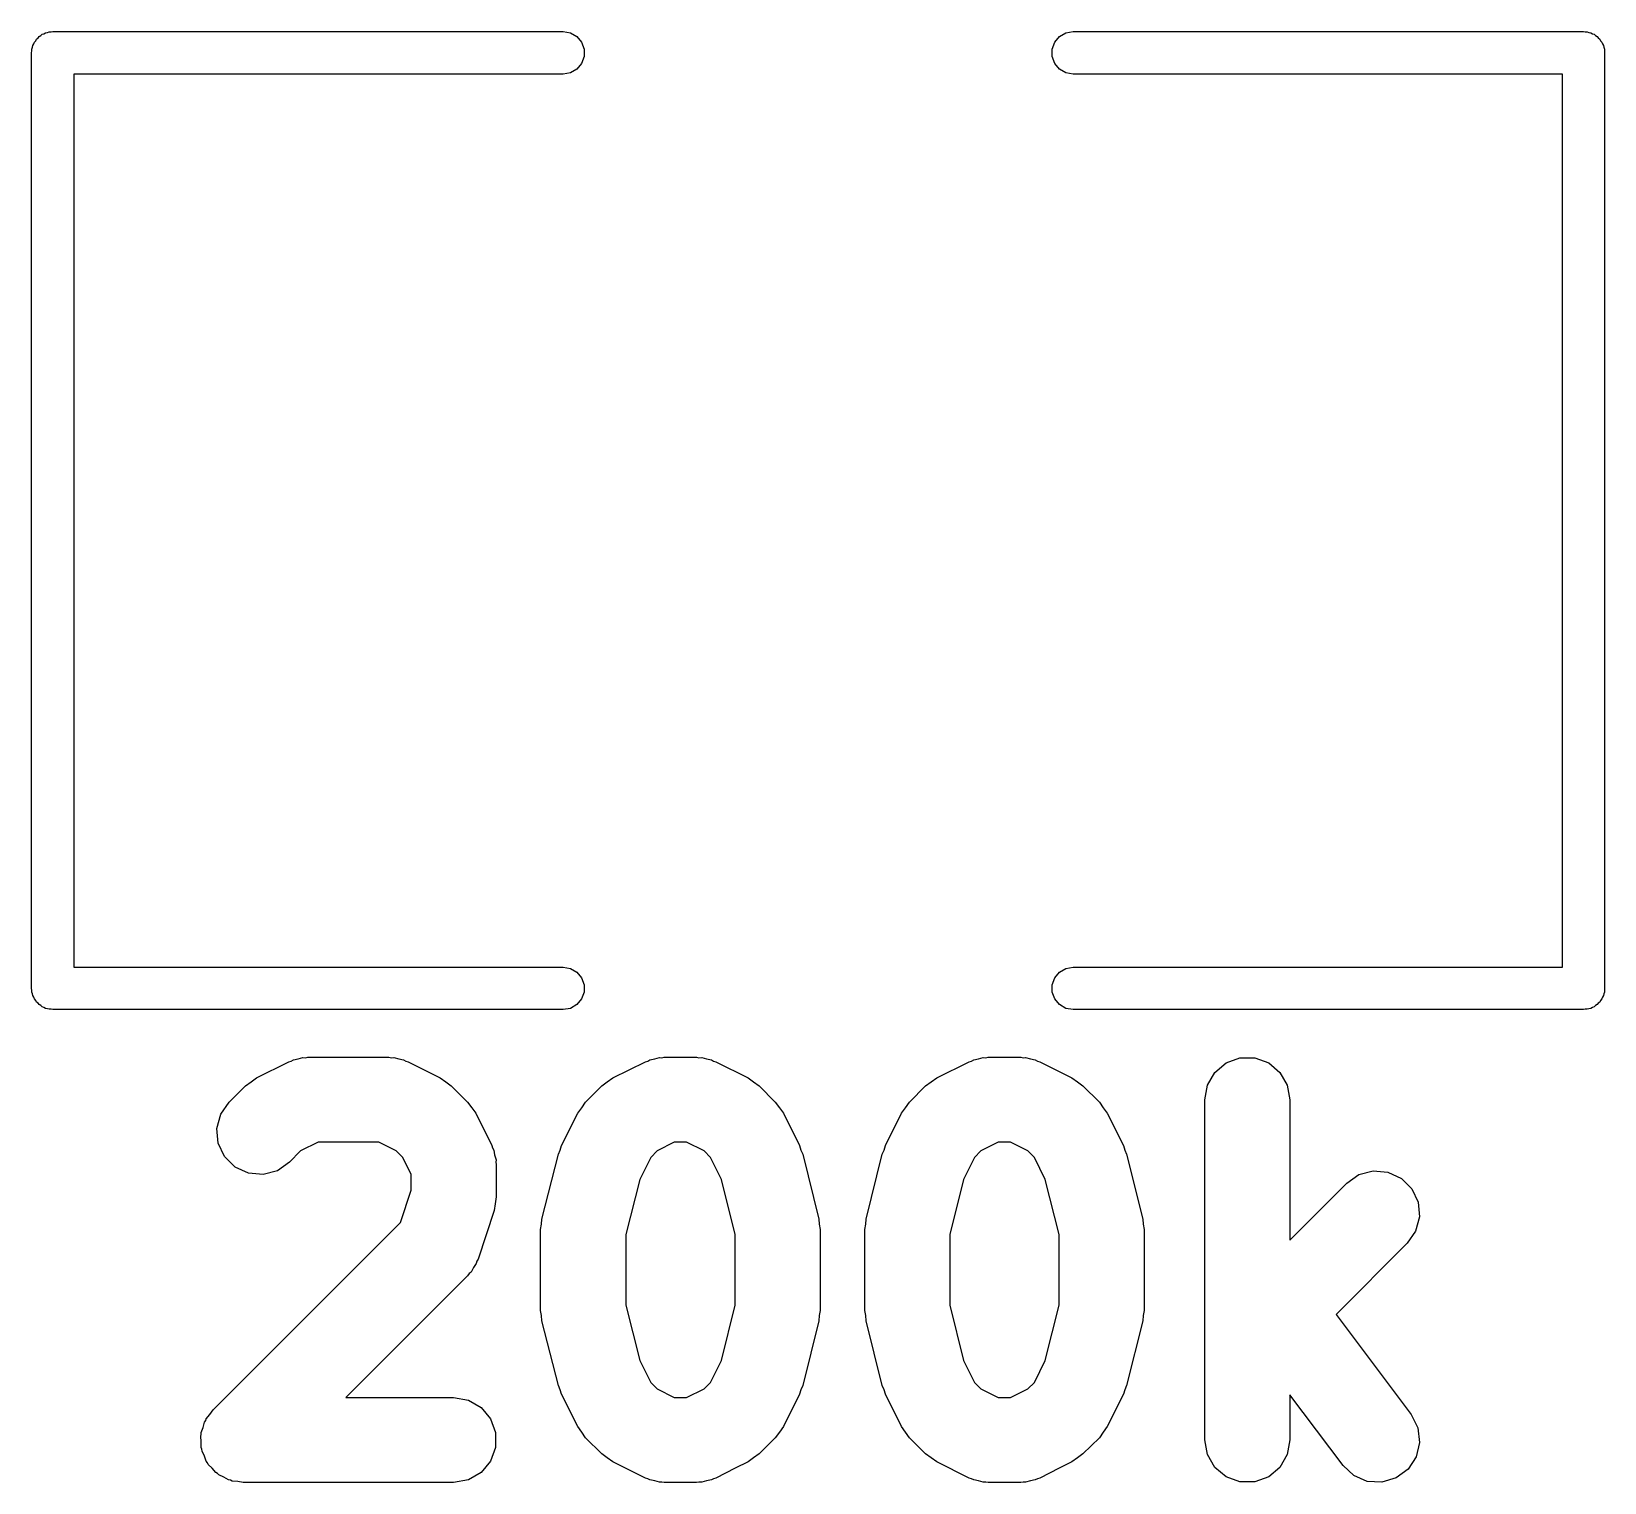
# Model space of a CAD drawing. Extents: x 51 to 137, y -158 to -25.
# Drawn here: x 107.124 to 111.823, y -83.274 to -78.941 of the extents above; entities that cross this region are included whole.
import ezdxf

# ---------------------------------------------------------------- set-up
doc = ezdxf.new("R2010")
doc.units = 0
doc.header["$MEASUREMENT"] = 0
doc.layers.add('BLACK', color=7, linetype='CONTINUOUS')

msp = doc.modelspace()

# ---------------------------------------------------------------- linework, layer by layer
at = {"layer": 'Black'}
for p, q in [((107.172, -78.9436), (107.177, -78.9417)), ((107.177, -78.9417), (107.183, -78.9417)), ((107.183, -78.9417), (107.188, -78.9407)), ((107.188, -78.9407), (108.712, -78.9407)), ((108.712, -78.9407), (108.734, -78.9445)), ((110.214, -78.9445), (110.236, -78.9407)), ((110.236, -78.9407), (111.76, -78.9407)), ((111.76, -78.9407), (111.765, -78.9417)), ((111.765, -78.9417), (111.771, -78.9417)), ((111.771, -78.9417), (111.776, -78.9436)), ((107.125, -78.9932), (107.127, -78.9879)), ((107.127, -78.9879), (107.128, -78.9825)), ((107.128, -78.9825), (107.131, -78.9777)), ((107.131, -78.9777), (107.133, -78.9724)), ((107.133, -78.9724), (107.137, -78.9682)), ((107.137, -78.9682), (107.139, -78.9634)), ((107.139, -78.9634), (107.144, -78.9598)), ((107.144, -78.9598), (107.147, -78.9556)), ((107.147, -78.9556), (107.152, -78.9528)), ((107.152, -78.9528), (107.156, -78.9492)), ((107.156, -78.9492), (107.161, -78.9473)), ((107.161, -78.9473), (107.166, -78.9445)), ((107.166, -78.9445), (107.172, -78.9436)), ((108.734, -78.9445), (108.753, -78.9556)), ((108.753, -78.9556), (108.767, -78.9724)), ((108.767, -78.9724), (108.775, -78.9932)), ((110.173, -78.9932), (110.181, -78.9724)), ((110.181, -78.9724), (110.195, -78.9556)), ((110.195, -78.9556), (110.214, -78.9445)), ((111.776, -78.9436), (111.782, -78.9445)), ((111.782, -78.9445), (111.787, -78.9473)), ((111.787, -78.9473), (111.792, -78.9492)), ((111.792, -78.9492), (111.796, -78.9528)), ((111.796, -78.9528), (111.801, -78.9556)), ((111.801, -78.9556), (111.804, -78.9598)), ((111.804, -78.9598), (111.809, -78.9634)), ((111.809, -78.9634), (111.811, -78.9682)), ((111.811, -78.9682), (111.815, -78.9724)), ((111.815, -78.9724), (111.817, -78.9777)), ((111.817, -78.9777), (111.82, -78.9825)), ((111.82, -78.9825), (111.821, -78.9879)), ((111.821, -78.9879), (111.823, -78.9932)), ((107.124, -79.0042), (107.125, -78.9987)), ((107.124, -81.7982), (107.124, -79.0042)), ((107.125, -78.9987), (107.125, -78.9932)), ((108.767, -79.0359), (108.753, -79.0528)), ((108.775, -79.0152), (108.767, -79.0359)), ((108.775, -78.9932), (108.775, -79.0152)), ((110.173, -79.0152), (110.173, -78.9932)), ((110.181, -79.0359), (110.173, -79.0152)), ((110.195, -79.0528), (110.181, -79.0359)), ((111.823, -78.9932), (111.823, -78.9987)), ((111.823, -78.9987), (111.823, -79.0042)), ((111.823, -79.0042), (111.823, -81.7982)), ((108.712, -79.0677), (107.251, -79.0677)), ((107.251, -79.0677), (107.251, -81.7347)), ((108.734, -79.0639), (108.712, -79.0677)), ((108.753, -79.0528), (108.734, -79.0639)), ((110.214, -79.0639), (110.195, -79.0528)), ((110.236, -79.0677), (110.214, -79.0639)), ((111.697, -79.0677), (110.236, -79.0677)), ((111.697, -81.7347), (111.697, -79.0677)), ((107.251, -81.7347), (108.712, -81.7347)), ((108.712, -81.7347), (108.734, -81.7385)), ((108.734, -81.7385), (108.753, -81.7496)), ((108.753, -81.7496), (108.767, -81.7664)), ((110.181, -81.7664), (110.195, -81.7496)), ((110.195, -81.7496), (110.214, -81.7385)), ((110.214, -81.7385), (110.236, -81.7347)), ((110.236, -81.7347), (111.697, -81.7347)), ((107.125, -81.8037), (107.124, -81.7982)), ((107.125, -81.8092), (107.125, -81.8037)), ((107.127, -81.8144), (107.125, -81.8092)), ((108.767, -81.7664), (108.775, -81.7872)), ((108.775, -81.8092), (108.767, -81.8299)), ((108.775, -81.7872), (108.775, -81.8092)), ((110.173, -81.7872), (110.181, -81.7664)), ((110.173, -81.8092), (110.173, -81.7872)), ((110.181, -81.8299), (110.173, -81.8092)), ((111.823, -81.8092), (111.821, -81.8144)), ((111.823, -81.7982), (111.823, -81.8037)), ((111.823, -81.8037), (111.823, -81.8092)), ((107.128, -81.8199), (107.127, -81.8144)), ((107.131, -81.8247), (107.128, -81.8199)), ((107.133, -81.8299), (107.131, -81.8247)), ((107.137, -81.8342), (107.133, -81.8299)), ((107.139, -81.839), (107.137, -81.8342)), ((107.144, -81.8426), (107.139, -81.839)), ((107.147, -81.8468), (107.144, -81.8426)), ((107.152, -81.8496), (107.147, -81.8468)), ((107.156, -81.8532), (107.152, -81.8496)), ((107.161, -81.8551), (107.156, -81.8532)), ((107.166, -81.8579), (107.161, -81.8551)), ((108.753, -81.8468), (108.734, -81.8579)), ((108.767, -81.8299), (108.753, -81.8468)), ((110.195, -81.8468), (110.181, -81.8299)), ((110.214, -81.8579), (110.195, -81.8468)), ((111.787, -81.8551), (111.782, -81.8579)), ((111.792, -81.8532), (111.787, -81.8551)), ((111.796, -81.8496), (111.792, -81.8532)), ((111.801, -81.8468), (111.796, -81.8496)), ((111.804, -81.8426), (111.801, -81.8468)), ((111.809, -81.839), (111.804, -81.8426)), ((111.811, -81.8342), (111.809, -81.839)), ((111.815, -81.8299), (111.811, -81.8342)), ((111.817, -81.8247), (111.815, -81.8299)), ((111.82, -81.8199), (111.817, -81.8247)), ((111.821, -81.8144), (111.82, -81.8199)), ((107.172, -81.8588), (107.166, -81.8579)), ((107.177, -81.8607), (107.172, -81.8588)), ((107.183, -81.8607), (107.177, -81.8607)), ((107.188, -81.8617), (107.183, -81.8607)), ((108.712, -81.8617), (107.188, -81.8617)), ((108.734, -81.8579), (108.712, -81.8617)), ((110.236, -81.8617), (110.214, -81.8579)), ((111.76, -81.8617), (110.236, -81.8617)), ((111.765, -81.8607), (111.76, -81.8617)), ((111.771, -81.8607), (111.765, -81.8607)), ((111.776, -81.8588), (111.771, -81.8607)), ((111.782, -81.8579), (111.776, -81.8588)), ((107.796, -82.0656), (107.893, -82.0172)), ((107.893, -82.0172), (107.9, -82.0151)), ((107.9, -82.0151), (107.907, -82.0115)), ((107.907, -82.0115), (107.921, -82.0089)), ((107.921, -82.0089), (107.935, -82.0047)), ((107.935, -82.0047), (107.943, -82.0051)), ((107.943, -82.0051), (107.95, -82.0038)), ((107.95, -82.0038), (108.192, -82.0038)), ((108.192, -82.0038), (108.199, -82.0051)), ((108.199, -82.0051), (108.206, -82.0047)), ((108.206, -82.0047), (108.221, -82.0089)), ((108.221, -82.0089), (108.235, -82.0115)), ((108.235, -82.0115), (108.242, -82.0151)), ((108.242, -82.0151), (108.249, -82.0172)), ((108.249, -82.0172), (108.345, -82.0656)), ((108.861, -82.0656), (108.958, -82.0172)), ((108.958, -82.0172), (108.965, -82.0151)), ((108.965, -82.0151), (108.971, -82.0115)), ((108.971, -82.0115), (108.986, -82.0089)), ((108.986, -82.0089), (109, -82.0047)), ((109, -82.0047), (109.007, -82.0051)), ((109.007, -82.0051), (109.014, -82.0038)), ((109.014, -82.0038), (109.111, -82.0038)), ((109.111, -82.0038), (109.118, -82.0051)), ((109.118, -82.0051), (109.126, -82.0047)), ((109.126, -82.0047), (109.14, -82.0089)), ((109.14, -82.0089), (109.155, -82.0115)), ((109.155, -82.0115), (109.161, -82.0151)), ((109.161, -82.0151), (109.168, -82.0172)), ((109.168, -82.0172), (109.265, -82.0656)), ((109.828, -82.0656), (109.925, -82.0172)), ((109.925, -82.0172), (109.932, -82.0151)), ((109.932, -82.0151), (109.939, -82.0115)), ((109.939, -82.0115), (109.953, -82.0089)), ((109.953, -82.0089), (109.967, -82.0047)), ((109.967, -82.0047), (109.975, -82.0051)), ((109.975, -82.0051), (109.982, -82.0038)), ((109.982, -82.0038), (110.079, -82.0038)), ((110.079, -82.0038), (110.086, -82.0051)), ((110.086, -82.0051), (110.093, -82.0047)), ((110.093, -82.0047), (110.108, -82.0089)), ((110.108, -82.0089), (110.122, -82.0115)), ((110.122, -82.0115), (110.129, -82.0151)), ((110.129, -82.0151), (110.136, -82.0172)), ((110.136, -82.0172), (110.232, -82.0656)), ((110.659, -82.0492), (110.693, -82.0208)), ((110.693, -82.0208), (110.734, -82.0057)), ((110.734, -82.0057), (110.778, -82.0057)), ((110.778, -82.0057), (110.82, -82.0208)), ((110.82, -82.0208), (110.853, -82.0492)), ((107.715, -82.1378), (107.763, -82.0894)), ((107.763, -82.0894), (107.78, -82.0777)), ((107.78, -82.0777), (107.796, -82.0656)), ((108.345, -82.0656), (108.362, -82.0777)), ((108.362, -82.0777), (108.378, -82.0894)), ((108.378, -82.0894), (108.427, -82.1378)), ((108.779, -82.1378), (108.828, -82.0894)), ((108.828, -82.0894), (108.844, -82.0777)), ((108.844, -82.0777), (108.861, -82.0656)), ((109.265, -82.0656), (109.281, -82.0777)), ((109.281, -82.0777), (109.298, -82.0894)), ((109.298, -82.0894), (109.346, -82.1378)), ((109.747, -82.1378), (109.795, -82.0894)), ((109.795, -82.0894), (109.812, -82.0777)), ((109.812, -82.0777), (109.828, -82.0656)), ((110.232, -82.0656), (110.249, -82.0777)), ((110.249, -82.0777), (110.265, -82.0894)), ((110.265, -82.0894), (110.314, -82.1378)), ((110.629, -82.1308), (110.637, -82.0874)), ((110.637, -82.0874), (110.659, -82.0492)), ((110.853, -82.0492), (110.875, -82.0874)), ((110.875, -82.0874), (110.883, -82.1308)), ((107.69, -82.1739), (107.715, -82.1378)), ((108.427, -82.1378), (108.439, -82.1545)), ((108.768, -82.1545), (108.779, -82.1378)), ((109.346, -82.1378), (109.358, -82.1545)), ((109.735, -82.1545), (109.747, -82.1378)), ((110.314, -82.1378), (110.325, -82.1545)), ((110.629, -83.1468), (110.629, -82.1308)), ((110.883, -82.1308), (110.883, -82.5499)), ((107.678, -82.2165), (107.69, -82.1739)), ((108.439, -82.1545), (108.451, -82.1708)), ((108.451, -82.1708), (108.499, -82.2675)), ((108.707, -82.2675), (108.756, -82.1708)), ((108.756, -82.1708), (108.768, -82.1545)), ((109.358, -82.1545), (109.37, -82.1708)), ((109.37, -82.1708), (109.418, -82.2675)), ((109.675, -82.2675), (109.723, -82.1708)), ((109.723, -82.1708), (109.735, -82.1545)), ((110.325, -82.1545), (110.337, -82.1708)), ((110.337, -82.1708), (110.386, -82.2675)), ((107.682, -82.2605), (107.678, -82.2165)), ((107.701, -82.3004), (107.682, -82.2605)), ((107.98, -82.2578), (107.928, -82.2836)), ((108.162, -82.2578), (107.98, -82.2578)), ((108.213, -82.2836), (108.162, -82.2578)), ((108.499, -82.2675), (108.501, -82.2746)), ((108.501, -82.2746), (108.505, -82.2809)), ((108.703, -82.2809), (108.707, -82.2675)), ((109.044, -82.2578), (108.993, -82.2836)), ((109.081, -82.2578), (109.044, -82.2578)), ((109.133, -82.2836), (109.081, -82.2578)), ((109.418, -82.2675), (109.422, -82.2809)), ((109.671, -82.2809), (109.675, -82.2675)), ((110.012, -82.2578), (109.96, -82.2836)), ((110.049, -82.2578), (110.012, -82.2578)), ((110.1, -82.2836), (110.049, -82.2578)), ((110.386, -82.2675), (110.39, -82.2809)), ((107.732, -82.3316), (107.701, -82.3004)), ((107.895, -82.3174), (107.859, -82.3427)), ((107.928, -82.2836), (107.895, -82.3174)), ((108.233, -82.3028), (108.213, -82.2836)), ((108.258, -82.3543), (108.233, -82.3028)), ((108.505, -82.2809), (108.507, -82.2956)), ((108.507, -82.2956), (108.512, -82.3098)), ((108.512, -82.3098), (108.511, -82.3171)), ((108.511, -82.3171), (108.512, -82.3243)), ((108.512, -82.3243), (108.512, -82.4211)), ((108.649, -82.4871), (108.698, -82.2935)), ((108.698, -82.2935), (108.703, -82.2809)), ((108.974, -82.3028), (108.941, -82.3687)), ((108.993, -82.2836), (108.974, -82.3028)), ((109.152, -82.3028), (109.133, -82.2836)), ((109.185, -82.3687), (109.152, -82.3028)), ((109.422, -82.2809), (109.428, -82.2935)), ((109.428, -82.2935), (109.476, -82.4871)), ((109.617, -82.4871), (109.665, -82.2935)), ((109.665, -82.2935), (109.671, -82.2809)), ((109.941, -82.3028), (109.908, -82.3687)), ((109.96, -82.2836), (109.941, -82.3028)), ((110.12, -82.3028), (110.1, -82.2836)), ((110.152, -82.3687), (110.12, -82.3028)), ((110.39, -82.2809), (110.395, -82.2935)), ((110.395, -82.2935), (110.444, -82.4871)), ((107.772, -82.3503), (107.732, -82.3316)), ((107.816, -82.3541), (107.772, -82.3503)), ((107.859, -82.3427), (107.816, -82.3541)), ((108.258, -82.4005), (108.258, -82.3543)), ((108.941, -82.3687), (108.899, -82.5335)), ((109.226, -82.5335), (109.185, -82.3687)), ((109.908, -82.3687), (109.867, -82.5335)), ((110.194, -82.5335), (110.152, -82.3687)), ((111.053, -82.3797), (111.089, -82.3544)), ((111.089, -82.3544), (111.132, -82.343)), ((111.132, -82.343), (111.176, -82.3468)), ((111.176, -82.3468), (111.216, -82.3655)), ((111.216, -82.3655), (111.247, -82.3966)), ((108.226, -82.4976), (108.258, -82.4005)), ((110.883, -82.5499), (111.053, -82.3797)), ((111.247, -82.3966), (111.266, -82.4366)), ((108.506, -82.4613), (108.458, -82.6064)), ((108.509, -82.4411), (108.506, -82.4613)), ((108.512, -82.4211), (108.509, -82.4411)), ((111.266, -82.4366), (111.27, -82.4806)), ((107.667, -83.057), (108.226, -82.4976)), ((108.645, -82.5179), (108.648, -82.5026)), ((108.648, -82.5026), (108.649, -82.4871)), ((109.476, -82.4871), (109.477, -82.5026)), ((109.477, -82.5026), (109.48, -82.5179)), ((109.613, -82.5179), (109.616, -82.5026)), ((109.616, -82.5026), (109.617, -82.4871)), ((110.444, -82.4871), (110.445, -82.5026)), ((110.445, -82.5026), (110.448, -82.5179)), ((111.27, -82.4806), (111.258, -82.5232)), ((108.645, -82.7598), (108.645, -82.5179)), ((108.899, -82.5335), (108.899, -82.7441)), ((109.226, -82.7441), (109.226, -82.5335)), ((109.48, -82.5179), (109.48, -82.7598)), ((109.613, -82.7598), (109.613, -82.5179)), ((109.867, -82.5335), (109.867, -82.7441)), ((110.194, -82.7441), (110.194, -82.5335)), ((110.448, -82.5179), (110.448, -82.7598)), ((111.233, -82.5593), (111.021, -82.7717)), ((111.258, -82.5232), (111.233, -82.5593)), ((108.458, -82.6064), (108.454, -82.6128)), ((108.431, -82.6501), (108.427, -82.6561)), ((108.437, -82.6452), (108.431, -82.6501)), ((108.444, -82.6321), (108.437, -82.6452)), ((108.452, -82.6199), (108.444, -82.6321)), ((108.454, -82.6128), (108.452, -82.6199)), ((108.427, -82.6561), (108.063, -83.0198)), ((108.899, -82.7441), (108.941, -82.909)), ((109.185, -82.909), (109.226, -82.7441)), ((109.867, -82.7441), (109.908, -82.909)), ((110.152, -82.909), (110.194, -82.7441)), ((108.648, -82.7751), (108.645, -82.7598)), ((108.649, -82.7906), (108.648, -82.7751)), ((108.698, -82.9841), (108.649, -82.7906)), ((109.476, -82.7906), (109.428, -82.9841)), ((109.477, -82.7751), (109.476, -82.7906)), ((109.48, -82.7598), (109.477, -82.7751)), ((109.616, -82.7751), (109.613, -82.7598)), ((109.617, -82.7906), (109.616, -82.7751)), ((109.665, -82.9841), (109.617, -82.7906)), ((110.444, -82.7906), (110.395, -82.9841)), ((110.445, -82.7751), (110.444, -82.7906)), ((110.448, -82.7598), (110.445, -82.7751)), ((111.021, -82.7717), (111.245, -83.0706)), ((108.941, -82.909), (108.974, -82.9748)), ((109.152, -82.9748), (109.185, -82.909)), ((109.908, -82.909), (109.941, -82.9748)), ((110.12, -82.9748), (110.152, -82.909)), ((108.703, -82.9968), (108.698, -82.9841)), ((108.974, -82.9748), (108.993, -82.9941)), ((109.133, -82.9941), (109.152, -82.9748)), ((109.428, -82.9841), (109.422, -82.9968)), ((109.671, -82.9968), (109.665, -82.9841)), ((109.941, -82.9748), (109.96, -82.9941)), ((110.1, -82.9941), (110.12, -82.9748)), ((110.395, -82.9841), (110.39, -82.9968)), ((108.063, -83.0198), (108.385, -83.0198)), ((108.385, -83.0198), (108.429, -83.0275)), ((108.429, -83.0275), (108.467, -83.0495)), ((108.707, -83.0101), (108.703, -82.9968)), ((108.756, -83.1069), (108.707, -83.0101)), ((108.993, -82.9941), (109.044, -83.0198)), ((109.044, -83.0198), (109.081, -83.0198)), ((109.081, -83.0198), (109.133, -82.9941)), ((109.418, -83.0101), (109.37, -83.1069)), ((109.422, -82.9968), (109.418, -83.0101)), ((109.675, -83.0101), (109.671, -82.9968)), ((109.723, -83.1069), (109.675, -83.0101)), ((109.96, -82.9941), (110.012, -83.0198)), ((110.012, -83.0198), (110.049, -83.0198)), ((110.049, -83.0198), (110.1, -82.9941)), ((110.386, -83.0101), (110.337, -83.1069)), ((110.39, -82.9968), (110.386, -83.0101)), ((111.042, -83.223), (110.883, -83.0118)), ((110.883, -83.0118), (110.883, -83.1468)), ((107.646, -83.0833), (107.657, -83.0706)), ((107.657, -83.0706), (107.667, -83.057)), ((108.467, -83.0495), (108.495, -83.0833)), ((111.245, -83.0706), (111.265, -83.11)), ((107.631, -83.1248), (107.637, -83.1092)), ((107.631, -83.1304), (107.631, -83.1248)), ((107.637, -83.1092), (107.641, -83.0931)), ((107.641, -83.0931), (107.645, -83.0886)), ((107.645, -83.0886), (107.646, -83.0833)), ((108.495, -83.0833), (108.51, -83.1248)), ((108.51, -83.1248), (108.51, -83.1689)), ((108.768, -83.1232), (108.756, -83.1069)), ((108.779, -83.1399), (108.768, -83.1232)), ((109.358, -83.1232), (109.346, -83.1399)), ((109.37, -83.1069), (109.358, -83.1232)), ((109.735, -83.1232), (109.723, -83.1069)), ((109.747, -83.1399), (109.735, -83.1232)), ((110.325, -83.1232), (110.314, -83.1399)), ((110.337, -83.1069), (110.325, -83.1232)), ((111.265, -83.11), (111.27, -83.1538)), ((107.63, -83.1358), (107.631, -83.1304)), ((107.631, -83.1523), (107.63, -83.1358)), ((107.631, -83.1689), (107.631, -83.1523)), ((107.633, -83.1741), (107.631, -83.1689)), ((108.51, -83.1689), (108.495, -83.2103)), ((108.828, -83.1882), (108.779, -83.1399)), ((109.346, -83.1399), (109.298, -83.1882)), ((109.795, -83.1882), (109.747, -83.1399)), ((110.314, -83.1399), (110.265, -83.1882)), ((110.637, -83.1903), (110.629, -83.1468)), ((110.883, -83.1468), (110.875, -83.1903)), ((111.27, -83.1538), (111.26, -83.1967)), ((107.634, -83.1797), (107.633, -83.1741)), ((107.641, -83.1947), (107.634, -83.1797)), ((107.646, -83.2103), (107.641, -83.1947)), ((107.65, -83.2146), (107.646, -83.2103)), ((107.652, -83.2197), (107.65, -83.2146)), ((108.495, -83.2103), (108.467, -83.2441)), ((108.844, -83.1999), (108.828, -83.1882)), ((108.861, -83.212), (108.844, -83.1999)), ((108.958, -83.2604), (108.861, -83.212)), ((109.265, -83.212), (109.226, -83.2314)), ((109.281, -83.1999), (109.265, -83.212)), ((109.298, -83.1882), (109.281, -83.1999)), ((109.812, -83.1999), (109.795, -83.1882)), ((109.828, -83.212), (109.812, -83.1999)), ((109.925, -83.2604), (109.828, -83.212)), ((110.232, -83.212), (110.194, -83.2314)), ((110.249, -83.1999), (110.232, -83.212)), ((110.265, -83.1882), (110.249, -83.1999)), ((110.659, -83.2285), (110.637, -83.1903)), ((110.875, -83.1903), (110.853, -83.2285)), ((111.26, -83.1967), (111.236, -83.2336)), ((107.664, -83.2314), (107.652, -83.2197)), ((107.675, -83.2441), (107.664, -83.2314)), ((107.68, -83.2469), (107.675, -83.2441)), ((107.684, -83.2509), (107.68, -83.2469)), ((107.699, -83.2579), (107.684, -83.2509)), ((107.713, -83.2662), (107.699, -83.2579)), ((107.719, -83.2671), (107.713, -83.2662)), ((108.429, -83.2662), (108.385, -83.2738)), ((108.467, -83.2441), (108.429, -83.2662)), ((108.965, -83.2625), (108.958, -83.2604)), ((108.971, -83.2662), (108.965, -83.2625)), ((108.986, -83.2687), (108.971, -83.2662)), ((109.155, -83.2662), (109.14, -83.2687)), ((109.161, -83.2625), (109.155, -83.2662)), ((109.168, -83.2604), (109.161, -83.2625)), ((109.226, -83.2314), (109.168, -83.2604)), ((109.932, -83.2625), (109.925, -83.2604)), ((109.939, -83.2662), (109.932, -83.2625)), ((109.953, -83.2687), (109.939, -83.2662)), ((110.122, -83.2662), (110.108, -83.2687)), ((110.129, -83.2625), (110.122, -83.2662)), ((110.136, -83.2604), (110.129, -83.2625)), ((110.194, -83.2314), (110.136, -83.2604)), ((110.693, -83.2568), (110.659, -83.2285)), ((110.734, -83.2719), (110.693, -83.2568)), ((110.82, -83.2568), (110.778, -83.2719)), ((110.853, -83.2285), (110.82, -83.2568)), ((111.074, -83.2532), (111.042, -83.223)), ((111.114, -83.2705), (111.074, -83.2532)), ((111.201, -83.2601), (111.158, -83.2729)), ((111.236, -83.2336), (111.201, -83.2601)), ((107.724, -83.2695), (107.719, -83.2671)), ((107.74, -83.2709), (107.724, -83.2695)), ((107.756, -83.2738), (107.74, -83.2709)), ((108.385, -83.2738), (107.756, -83.2738)), ((109, -83.273), (108.986, -83.2687)), ((109.007, -83.2725), (109, -83.273)), ((109.014, -83.2738), (109.007, -83.2725)), ((109.111, -83.2738), (109.014, -83.2738)), ((109.118, -83.2725), (109.111, -83.2738)), ((109.126, -83.273), (109.118, -83.2725)), ((109.14, -83.2687), (109.126, -83.273)), ((109.967, -83.273), (109.953, -83.2687)), ((109.975, -83.2725), (109.967, -83.273)), ((109.982, -83.2738), (109.975, -83.2725)), ((110.079, -83.2738), (109.982, -83.2738)), ((110.086, -83.2725), (110.079, -83.2738)), ((110.093, -83.273), (110.086, -83.2725)), ((110.108, -83.2687), (110.093, -83.273)), ((110.778, -83.2719), (110.734, -83.2719)), ((111.158, -83.2729), (111.114, -83.2705))]:
    msp.add_line(p, q, dxfattribs=at)

doc.saveas('drawing.dxf')
